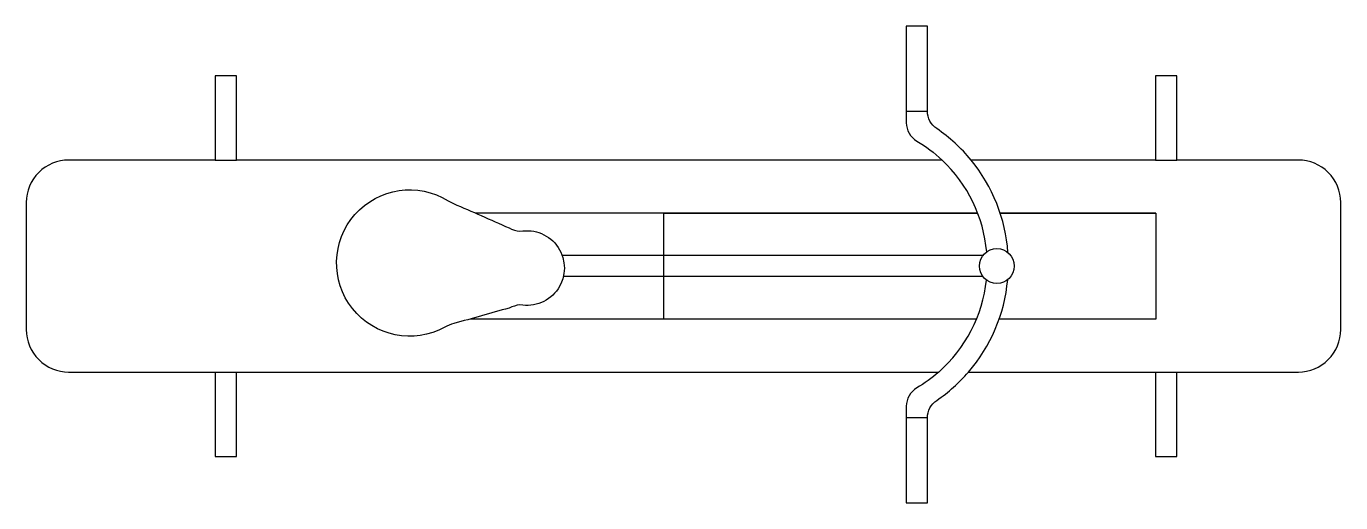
# Model space of a CAD drawing. Extents: x 83.68 to 85.35, y 80.31 to 80.92.
import ezdxf

# ---------------------------------------------------------------- set-up
doc = ezdxf.new("R2010")
doc.units = 0
doc.header["$MEASUREMENT"] = 0
doc.layers.add('A-MOBILIA', color=2, linetype='CONTINUOUS')

msp = doc.modelspace()

# ---------------------------------------------------------------- linework, layer by layer
at = {"layer": 'A-MOBILIA'}
for p, q in [((84.7992, 80.8077), (84.8262, 80.8077)), ((83.9181, 80.7454), (83.9451, 80.7454)), ((85.117, 80.7454), (85.144, 80.7454)), ((84.8902, 80.6779), (84.2497, 80.6779)), ((85.1172, 80.6779), (84.9189, 80.6779)), ((84.8971, 80.6239), (84.3604, 80.6239)), ((84.8971, 80.5969), (84.3619, 80.5969)), ((84.8886, 80.5429), (84.2429, 80.5429)), ((85.1172, 80.5429), (84.9175, 80.5429)), ((83.9181, 80.4754), (83.9451, 80.4754)), ((85.117, 80.4754), (85.144, 80.4754)), ((84.8262, 80.417), (84.7992, 80.417))]:
    msp.add_line(p, q, dxfattribs=at)
for points in [[(84.8784, 80.4754), (85.117, 80.4754), (85.117, 80.368), (85.144, 80.368), (85.144, 80.4754), (85.2991, 80.4754, 0.414214), (85.3531, 80.5294), (85.3531, 80.6914, 0.414214), (85.2991, 80.7454), (85.144, 80.7454), (85.144, 80.8527), (85.117, 80.8527), (85.117, 80.7454), (84.8818, 80.7454, 0.071099), (84.838, 80.7854, -0.247741), (84.8262, 80.8077), (84.8262, 80.9157), (84.7992, 80.9157), (84.7992, 80.7929, 0.265471), (84.8125, 80.7696, -0.055535), (84.8449, 80.7454), (83.9451, 80.7454), (83.9451, 80.8527), (83.9181, 80.8527), (83.9181, 80.7454), (83.7311, 80.7454, 0.414214), (83.6771, 80.6914), (83.6771, 80.5294, 0.414214), (83.7311, 80.4754), (83.9181, 80.4754), (83.9181, 80.368), (83.9451, 80.368), (83.9451, 80.4754), (84.8405, 80.4754, -0.047415), (84.8125, 80.4551, 0.265471), (84.7992, 80.4318), (84.7992, 80.309), (84.8262, 80.309), (84.8262, 80.417, -0.247741), (84.838, 80.4393, 0.064861)], [(84.2927, 80.5569, -0.002692), (84.2223, 80.5372, 0.058131), (84.2107, 80.5325, -1.738483), (84.2149, 80.6936, 0.036156), (84.2218, 80.69, -0.002685), (84.2926, 80.6589, 0.067885), (84.3066, 80.6546, -1.211598), (84.3065, 80.5611, 0.067491)]]:
    msp.add_lwpolyline(points, format="xyb", close=True, dxfattribs=at)
for points in [[(84.8886, 80.5429), (84.4899, 80.5429), (84.4899, 80.6779), (84.8902, 80.6779)], [(84.9189, 80.6779), (85.1172, 80.6779), (85.1172, 80.5429), (84.9175, 80.5429)]]:
    msp.add_lwpolyline(points, dxfattribs=at)
msp.add_circle((84.9147, 80.6104), 0.0222, dxfattribs=at)
for radius, start, end in [(0.1826, 5.0276, 46.7552), (0.2096, 4.1699, 39.3901), (0.1826, 311.3888, 353.8022), (0.2096, 319.1868, 354.66)]:
    msp.add_arc((84.7198, 80.6123), radius, start, end, dxfattribs=at)

doc.saveas('drawing.dxf')
